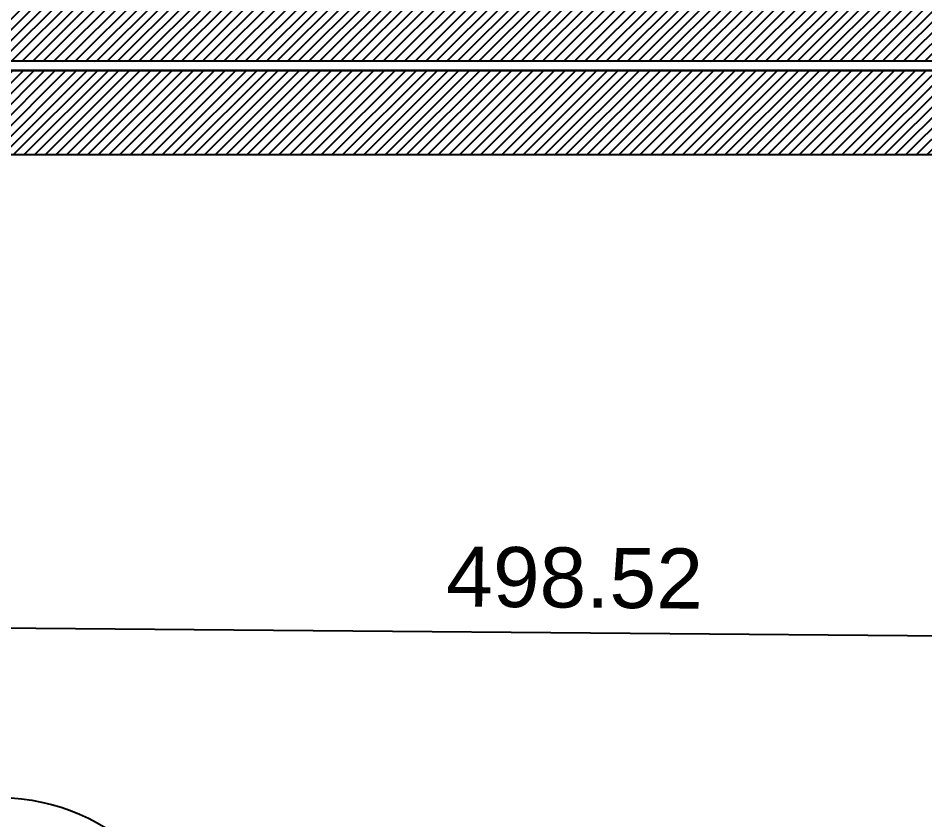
# Model space of a CAD drawing. Header units: metres. Extents: x 0 to 44.4, y -5.9 to 58.5.
# Drawn here: x 34.145 to 37.918, y 19.382 to 22.718 of the extents above; entities that cross this region are included whole.
import ezdxf

# ---------------------------------------------------------------- set-up
doc = ezdxf.new("R2010")
doc.units = ezdxf.units.M
doc.header["$MEASUREMENT"] = 0
doc.header["$PDMODE"] = 3
doc.header["$PDSIZE"] = 0.3
doc.linetypes.add('AXIS_50$0$DASHDOT2', pattern=[0.5, 0.25, -0.125, 0, -0.125])
doc.linetypes.add('S-7TH$0$HIDDEN2', pattern=[0.1875, 0.125, -0.0625])
doc.layers.get('0').update_dxf_attribs({"linetype": 'CONTINUOUS'})
doc.layers.get('DEFPOINTS').update_dxf_attribs({"linetype": 'CONTINUOUS'})
for name, color, linetype in [('A-AREAS', 6, 'CONTINUOUS'), ('a-dim', 3, 'CONTINUOUS'), ('A-DOORS', 1, 'CONTINUOUS'), ('A-HATCH-CONC', 8, 'CONTINUOUS'), ('A-PORTE', 1, 'CONTINUOUS'), ('AXIS_50$0$A-AXIS-50', 10, 'AXIS_50$0$DASHDOT2'), ('S-2ND-3RD-4-5-6TH$0$A-STR 2-3-4-5-6', 2, 'CONTINUOUS'), ('S-7TH$0$a-joint', 15, 'S-7TH$0$HIDDEN2'), ('S-7TH$0$A-STR 7-8TH', 2, 'CONTINUOUS')]:
    doc.layers.add(name, color=color, linetype=linetype)
doc.styles.add('A100-STEXT', font='ARIAL.TTF', dxfattribs={"height": 0.25})
doc.dimstyles.new('dim-law', dxfattribs={"dimtxt": 0.25, "dimasz": 0.2, "dimexe": 0.1, "dimexo": 0.3, "dimgap": 0.1, "dimtad": 1, "dimlfac": 100, "dimdsep": 46, "dimtxsty": 'A100-STEXT', "dimblk1": 'OBLIQUE', "dimblk2": 'OBLIQUE', "dimsah": 1, "dimcen": -0.05, "dimdle": 0.1, "dimclrd": 15, "dimclre": 15, "dimclrt": 256, "dimadec": 0, "dimazin": 0, "dimtfac": 0.28, "dimtix": 1, "dimtmove": 2, "dimatfit": 3, "dimldrblk": 'OBLIQUE', "dimfxl": 0, "dimtolj": 1, "dimarcsym": 0})

# ---------------------------------------------------------------- blocks, each defined once
blk = doc.blocks.new('P90E19D')
at = {"layer": 'A-PORTE'}
for p, q in [((0, 0), (0.05, 0)), ((0, -0.19), (0, 0)), ((0.05, 0), (0.05, -0.14)), ((0.9, 0), (0.85, 0)), ((0.85, 0), (0.85, -0.14)), ((0.9, -0.19), (0.9, 0)), ((0.03, -0.14), (0.03, -0.19)), ((0.05, -0.14), (0.03, -0.14)), ((0.85, -0.14), (0.87, -0.14)), ((0.87, -0.14), (0.87, -0.19)), ((0.03, -0.19), (0, -0.19)), ((0.06, -0.19), (0.02, -0.19)), ((0.03, -0.19), (0.03, -1.0399)), ((0.06, -1.0391), (0.06, -0.19)), ((0.87, -0.19), (0.9, -0.19))]:
    blk.add_line(p, q, dxfattribs=at)
blk.add_arc((0.02, -0.19), 0.85, 270.6741, 360, dxfattribs=at)
blk = doc.blocks.new('_OBLIQUE')
at = {"color": 0, "linetype": 'ByBlock'}
blk.add_line((-0.5, -0.5), (0.5, 0.5), dxfattribs=at)
blk = doc.blocks.new('*D951')
at = {"layer": 'a-dim', "color": 15, "lineweight": -2}
for p, q in [((33.8664, 20.1826), (39.0514, 20.1384)), ((33.9658, 20.1175), (33.9655, 20.0818)), ((38.9508, 20.075), (38.9505, 20.0393))]:
    blk.add_line(p, q, dxfattribs=at)
at = {"layer": 'DEFPOINTS', "color": 0}
for p in [(33.9684, 20.4175), (38.9534, 20.375), (38.9514, 20.1393)]:
    blk.add_point(p, dxfattribs=at)
at = {"layer": 'a-dim', "color": 15, "lineweight": -2, "xscale": 0.2, "yscale": 0.2, "zscale": 0.2}
for p, rotation in [((33.9664, 20.1818), 179.5115322715664), ((38.9514, 20.1393), 359.5115322715665)]:
    blk.add_blockref('_OBLIQUE', p, dxfattribs=dict(at, rotation=rotation))
at = {"layer": 'a-dim', "insert": (36.4608, 20.3882), "char_height": 0.25, "attachment_point": 5, "rotation": 359.5115, "style": 'A100-STEXT'}
blk.add_mtext('\\A1;498.52', dxfattribs=at)

msp = doc.modelspace()

# ---------------------------------------------------------------- hatches: boundary and pattern name
at = {"layer": 'A-HATCH-CONC', "ltscale": 4}
h = msp.add_hatch(dxfattribs=at)
h.set_pattern_fill('ANSI31', color=256, scale=0.25, style=0)
h.paths.add_polyline_path([(41.83837, 22.94), (26.70837, 22.94), (26.70837, 22.61), (28.46837, 22.61), (28.46837, 22.54), (35.41837, 22.54), (41.83837, 22.54)])
h = msp.add_hatch(dxfattribs=at)
h.set_pattern_fill('ANSI31', color=256, scale=0.25, style=0)
h.paths.add_polyline_path([(41.83837, 22.5), (40.70837, 22.5), (40.70837, 22.5), (38.96837, 22.5), (35.41837, 22.5), (35.41837, 22.5), (35.41837, 22.5), (28.46837, 22.5), (28.46837, 22.15), (41.83837, 22.15)])
at = {"layer": 'A-HATCH-CONC'}
h = msp.add_hatch(dxfattribs=at)
h.set_pattern_fill('ANSI31', color=256, scale=0.25, style=0)
h.paths.add_polyline_path([(41.83837, 22.5), (28.46837, 22.5), (28.46837, 22.15), (41.83837, 22.15)])
h = msp.add_hatch(dxfattribs=at)
h.set_pattern_fill('ANSI31', color=256, scale=0.25, style=0)
h.paths.add_polyline_path([(41.83837, 22.5), (28.46837, 22.5), (28.46837, 22.15), (41.83837, 22.15)])

# ---------------------------------------------------------------- linework, layer by layer
at = {"layer": 'A-AREAS'}
msp.add_line((28.39837, 22.5), (41.90837, 22.5), dxfattribs=at)
at = {"layer": 'AXIS_50$0$A-AXIS-50'}
msp.add_line((26.31584, 22.5), (44.41184, 22.5), dxfattribs=at)
at = {"layer": 'S-2ND-3RD-4-5-6TH$0$A-STR 2-3-4-5-6'}
msp.add_lwpolyline([(28.46837, 22.15), (41.83837, 22.15), (41.83837, 22.5), (28.46837, 22.5)], close=True, dxfattribs=at)
msp.add_lwpolyline([(28.46837, 22.15), (41.83837, 22.15), (41.83837, 22.5), (28.46837, 22.5)], close=True, dxfattribs=at)
at = {"layer": 'S-7TH$0$a-joint'}
for p, q in [((27.02837, 22.54), (35.41837, 22.54)), ((35.41837, 22.5), (27.02837, 22.5))]:
    msp.add_line(p, q, dxfattribs=at)
at = {"layer": 'S-7TH$0$A-STR 7-8TH'}
for points in [[(41.83837, 22.94), (26.70837, 22.94), (26.70837, 22.61), (28.46837, 22.61), (28.46837, 22.54), (41.83837, 22.54)], [(28.46837, 22.15), (41.83837, 22.15), (41.83837, 22.5), (28.46837, 22.5)]]:
    msp.add_lwpolyline(points, close=True, dxfattribs=at)

# ---------------------------------------------------------------- block references
at = {"layer": 'A-DOORS', "xscale": -1, "rotation": 180.0000000003037}
msp.add_blockref('P90E19D', (34.04337, 18.435), dxfattribs=at)

# ---------------------------------------------------------------- dimensions: what is measured, and where the dimension line sits
at = {"layer": 'a-dim'}
dim = msp.add_aligned_dim(p1=(33.96837, 20.4175), p2=(38.95337, 20.375), distance=-0.23574, dimstyle='dim-law', dxfattribs=at)
dim.commit()
dim.dimension.update_dxf_attribs({"geometry": '*D951', "text_midpoint": (36.4608, 20.38815)})

doc.saveas('drawing.dxf')
